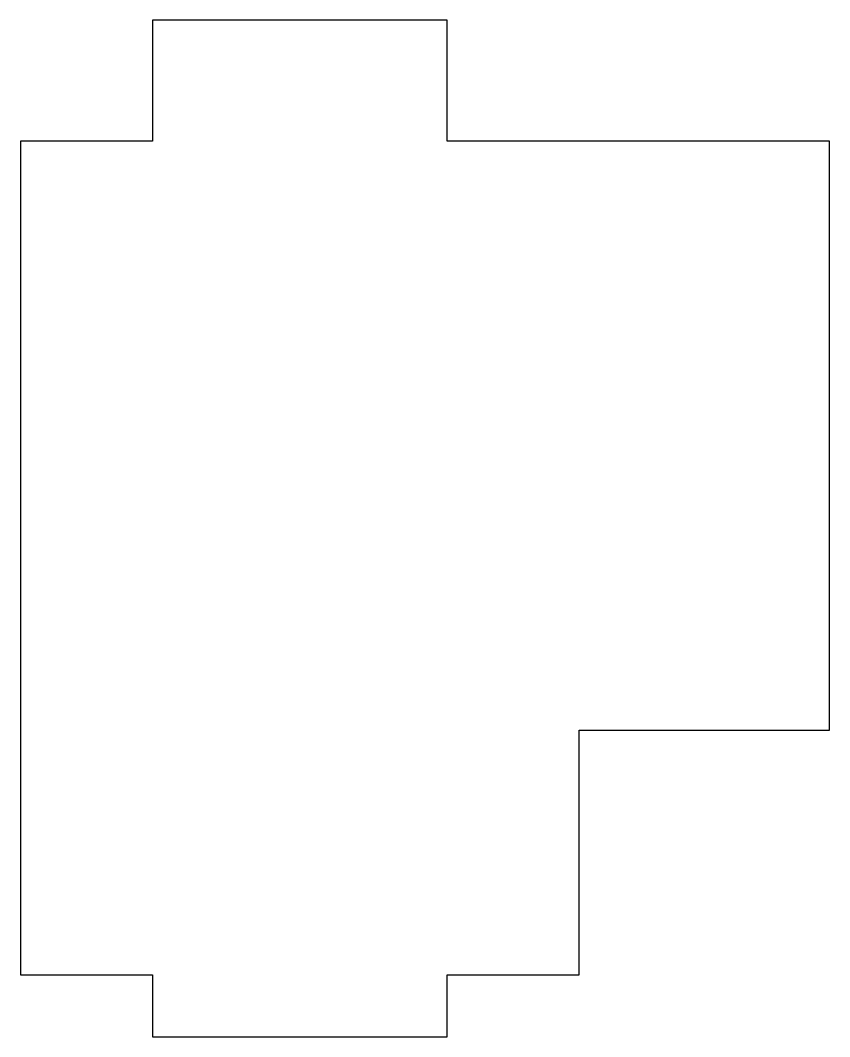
# Model space of a CAD drawing. Header units: millimetres. Extents: x -19 to 36, y 0 to 69.
import ezdxf

# ---------------------------------------------------------------- set-up
doc = ezdxf.new("R2010")
doc.units = ezdxf.units.MM
doc.layers.get('0').update_dxf_attribs({"linetype": 'CONTINUOUS'})

msp = doc.modelspace()

# ---------------------------------------------------------------- linework, layer by layer
msp.add_lwpolyline([(-10, 4.2), (-10, 0), (10, 0), (10, 4.2), (18.969, 4.2), (18.969, 20.8), (35.969, 20.8), (35.969, 60.8), (10, 60.8), (10, 69), (-10, 69), (-10, 60.8), (-18.969, 60.8), (-18.969, 4.2)], close=True)

doc.saveas('drawing.dxf')
